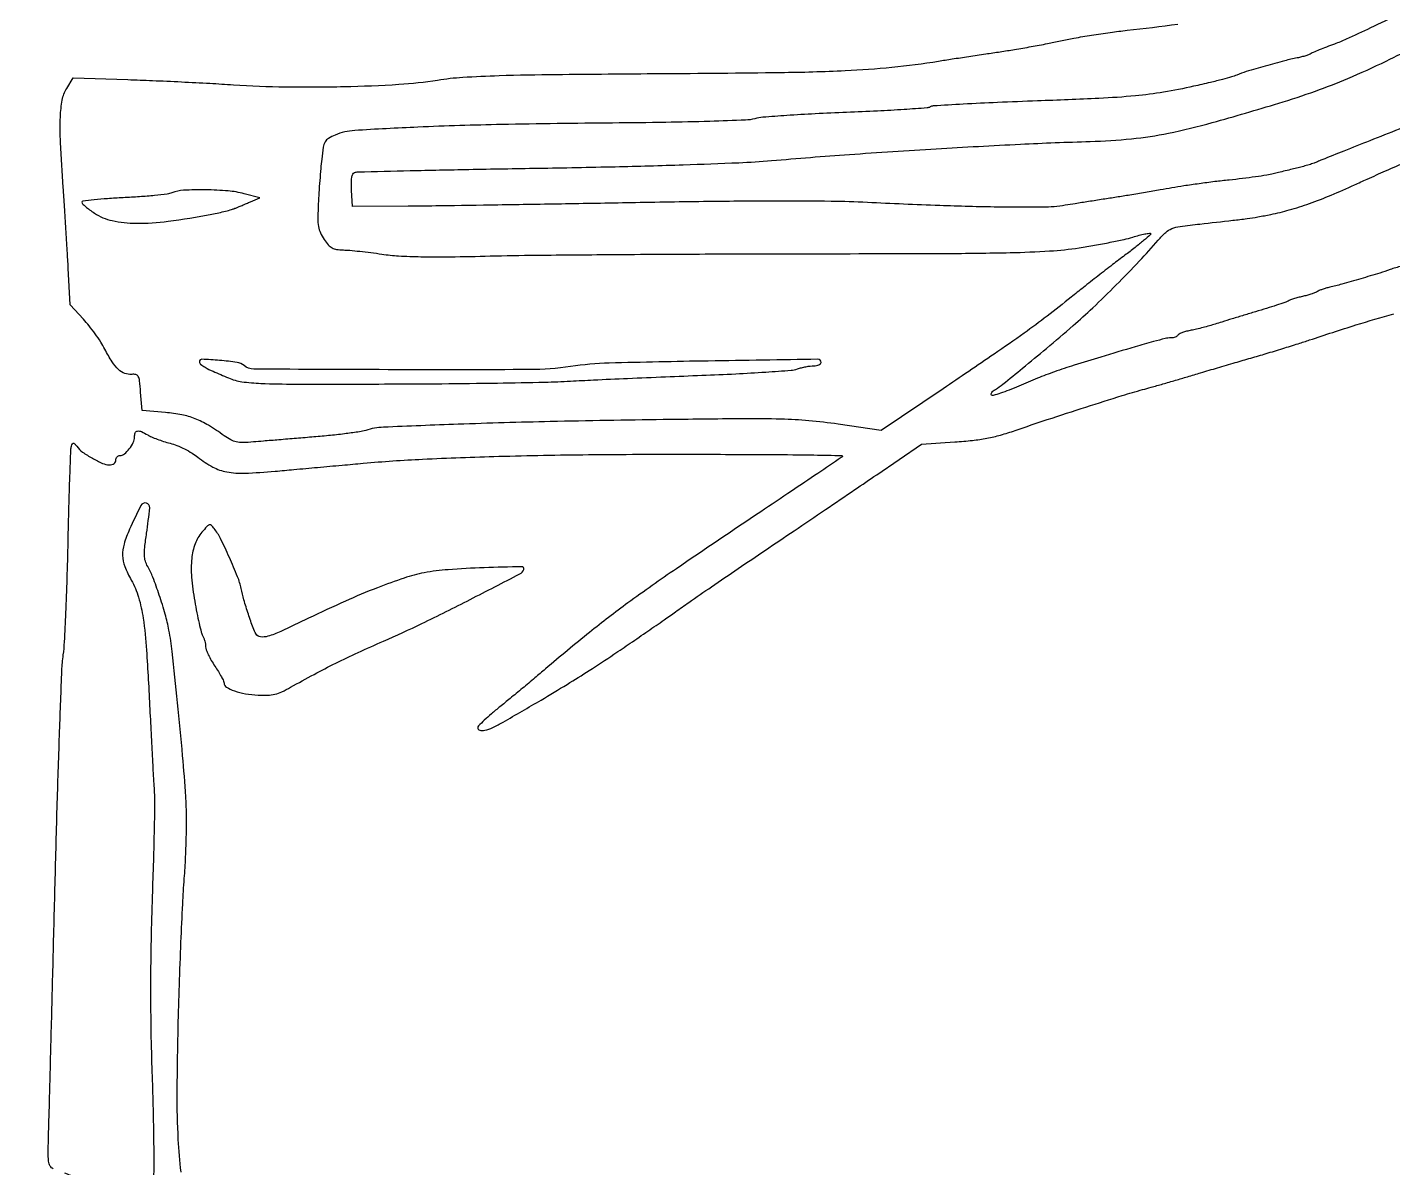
# Model space of a CAD drawing. Extents: x 30 to 2857, y 155 to 3618.
# Drawn here: x 1158.3 to 1599.9, y 1799.7 to 2168.4 of the extents above; entities that cross this region are included whole.
import ezdxf

# ---------------------------------------------------------------- set-up
doc = ezdxf.new("R2010")
doc.units = 0

msp = doc.modelspace()

# ---------------------------------------------------------------- linework, layer by layer
for points in [[(1601.887523, 2172.637321, -0.003276), (1592.665812, 2168.217726, -0.002859), (1584.838946, 2164.584019, -0.02074), (1581, 2163.017393, 0.004538), (1578.437567, 2162.067311, 0.005949), (1576.115625, 2161.150559, 0.004451), (1574.190802, 2160.343932, 0.054898), (1573.5, 2159.952594, -0.066921), (1572.899731, 2159.631286, -0.013904), (1571.765625, 2159.242804, -0.01437), (1570.413279, 2158.863467, -0.013123), (1569, 2158.549666, 0.01644), (1564.934654, 2157.618676, 0.004662), (1558.676502, 2155.90468, 0.004039), (1552.51206, 2154.100457, 0.02684), (1549.5, 2153.012985, -0.029102), (1547.769217, 2152.396935, -0.007221), (1544.867648, 2151.596014, -0.005823), (1540.898223, 2150.611007, -0.0024), (1535.5, 2149.365316, -0.014276), (1525.772055, 2147.459725, -0.017869), (1516.652289, 2146.275268, -0.011739), (1504.892278, 2145.45138, -0.002694), (1485, 2144.633761, 0.001985), (1472.071139, 2144.120712, 0.003133), (1460.984051, 2143.567041, 0.000788), (1451.310079, 2143.007862, 0.124994), (1450.286131, 2142.682107, -0.12226), (1449.281695, 2142.356592, -0.001268), (1441.85416, 2141.854098, -0.003978), (1433.257285, 2141.363039, -0.002562), (1423.286131, 2140.924242, 0.003192), (1413.124008, 2140.46421, 0.004289), (1403.924927, 2139.909737, 0.002979), (1396.227225, 2139.33334, 0.045), (1393.585961, 2138.878213, -0.055577), (1390.573554, 2138.424356, -0.002049), (1379.042537, 2138.027538, -0.003503), (1364.812024, 2137.695977, -0.001989), (1347.585961, 2137.483909, 0.002661), (1311.710469, 2136.994073, 0.006082), (1284.666923, 2136.15172, 0.00461), (1264.209015, 2135.076228, 0.084021), (1257.872936, 2133.596745, 0.035773), (1255.709937, 2132.501947, 0.131757), (1254.65376, 2131.409942, 0.087958), (1254.065526, 2129.699583, 0.010945), (1253.538616, 2125.787946, 0.006064), (1253.239334, 2122.80147, 0.002899), (1252.923583, 2118.957335, 0.002873), (1252.640142, 2114.938494, 0.004089), (1252.438053, 2111.364684, 0.009012), (1252.296334, 2106.686507, 0.043518), (1252.494774, 2104.035702, 0.066587), (1253.106098, 2102.021565, 0.04145), (1254.314011, 2099.864684, 0.030634), (1255.683291, 2098.080624, 0.088238), (1256.892549, 2097.104914, 0.089736), (1258.351963, 2096.614952, 0.032391), (1260.541639, 2096.439073, -0.017713), (1262.620648, 2096.333341, -0.005067), (1265.833866, 2096.022726, -0.005094), (1269.454901, 2095.598262, -0.005388), (1272.99918, 2095.107279, 0.022561), (1278.426729, 2094.544538, 0.010191), (1285.576957, 2094.274011, 0.007568), (1295.037597, 2094.252249, 0.003021), (1307.99918, 2094.496967, -0.00368), (1322.854079, 2094.757848, -0.000758), (1349.040384, 2094.985234, -0.000797), (1379.460002, 2095.154724, -0.000751), (1410.5, 2095.231564, 0.000596), (1455.224721, 2095.328428, 0.004601), (1476.153723, 2095.5913, 0.009871), (1488.937144, 2096.122167, 0.022756), (1498.5, 2097.146896, 0.005766), (1503.483405, 2097.970477, 0.005474), (1508.533633, 2098.92218, 0.005442), (1512.980957, 2099.861241, 0.019192), (1515.805985, 2100.604775, -0.009611), (1517.872505, 2101.191227, -0.014683), (1519.687571, 2101.612256, -0.009153), (1521.190873, 2101.886218, -0.241368), (1521.568938, 2101.764395, -0.434399), (1521.557594, 2101.432925, -0.003419), (1519.317554, 2099.507004, -0.009224), (1516.590464, 2097.279731, -0.005474), (1513.262953, 2094.721357, 0.002823), (1509.285896, 2091.696991, 0.001646), (1504.548745, 2088.027336, 0.001645), (1499.828738, 2084.321, 0.002785), (1495.902988, 2081.181724, -0.006667), (1488.118666, 2075.055379, -0.008235), (1480.697503, 2069.564915, -0.005419), (1470.993957, 2062.787862, -0.001252), (1454.5, 2051.592726), (1434.5, 2038.090919), (1420.5, 2040.122539, 0.013441), (1411.055559, 2041.234809, 0.016126), (1402.122235, 2041.754425, 0.00858), (1389.578409, 2041.863463, 0.00124), (1364, 2041.583444, 0.001994), (1327.466684, 2040.947159, 0.003636), (1297.651855, 2040.092006, 0.001974), (1273.503422, 2039.12812, 0.065095), (1267.781315, 2038.123204, -0.038977), (1265.772239, 2037.66139, -0.005308), (1261.498261, 2037.070382, -0.006082), (1256.409332, 2036.484473, -0.005101), (1251, 2035.983966, 0.0001), (1245.391412, 2035.521547, 0.000096), (1239.703125, 2035.050315, 0.000095), (1234.684764, 2034.632655, 0.000346), (1231.5, 2034.364775, -0.014933), (1228.044526, 2034.175423, -0.058742), (1225.924331, 2034.372036, -0.072889), (1224.145117, 2035.032284, -0.03136), (1222, 2036.38782, 0.020394), (1216.909474, 2039.762958, 0.042119), (1212.635489, 2041.883196, 0.045554), (1208.289337, 2043.157808, 0.028268), (1203.018916, 2043.888214), (1195.5, 2044.5), (1195, 2050.5, 0.007812), (1194.635608, 2054.177495, 0.08883), (1194.217518, 2055.570488, 0.223352), (1193.465768, 2056.156975, 0.083451), (1192.095886, 2056.234483, -0.118784), (1189.867914, 2056.517753, -0.097839), (1187.829909, 2057.789757, -0.063389), (1185.77248, 2060.276772, -0.021362), (1183.422295, 2064.364164, 0.022519), (1182.093714, 2066.662488, 0.01258), (1180.28417, 2069.339978, 0.01253), (1178.314629, 2071.960347, 0.019856), (1176.485763, 2074.09108), (1172.217157, 2078.682159), (1171.58555, 2090.59108, 0.001435), (1171.273957, 2096.163746, 0.000733), (1170.852492, 2103.157282, 0.000728), (1170.397113, 2110.362695, 0.001095), (1169.976971, 2116.646476, -0.004565), (1169.107502, 2131.163377, -0.021521), (1169.043595, 2139.508512, -0.038203), (1169.651568, 2144.92658, -0.09162), (1171.110651, 2148.679037), (1173.221301, 2152.094141), (1190.860651, 2151.529069, -0.002578), (1198.81167, 2151.233311, -0.001589), (1208.165316, 2150.807296, -0.001593), (1217.410611, 2150.327254, -0.002854), (1225, 2149.865476, 0.013159), (1241.822456, 2149.189494, 0.00925), (1260.76862, 2149.277682, 0.009189), (1278.510341, 2150.014937, 0.025033), (1291, 2151.393902, -0.024288), (1299.147407, 2152.30573, -0.008478), (1310.935994, 2152.847564, -0.004755), (1329.34079, 2153.205824, -0.000895), (1363, 2153.4806, 0.001479), (1401.875659, 2153.843391, 0.008121), (1422.848119, 2154.441932, 0.014217), (1437.930329, 2155.54803, 0.014009), (1453, 2157.512942, -0.00116), (1457.388656, 2158.200277, -0.000634), (1462.775014, 2159.024083, -0.000631), (1468.250349, 2159.84733, -0.001005), (1472.936219, 2160.536205, 0.005338), (1477.591339, 2161.261825, 0.003443), (1482.969284, 2162.197124, 0.00346), (1488.216246, 2163.184451, 0.006512), (1492.436219, 2164.066011, -0.010718), (1496.792131, 2164.937798, -0.004905), (1502.509389, 2165.897344, -0.004855), (1508.551661, 2166.790551, -0.006676), (1514, 2167.467975, 0.006155), (1530.340518, 2169.482391, 0.009423)], [(1611.60393, 2139.304674, -0.0003), (1602, 2135.517096, 0.00043), (1592.46692, 2131.7546, 0.000635), (1584.109375, 2128.435459, 0.000283), (1576.978435, 2125.588281, 0.012472), (1575.5, 2124.953799, -0.024691), (1574.447997, 2124.532446, -0.007803), (1572.839063, 2124.00643, -0.007771), (1571.023818, 2123.474935, -0.008555), (1569.25, 2123.017879, 0.000667), (1567.350067, 2122.560163, 0.000428), (1565.146875, 2122.02428, 0.00043), (1562.991162, 2121.496023, 0.000808), (1561.25, 2121.064777, -0.021334), (1559.154785, 2120.636248, -0.004675), (1555.517188, 2120.087471, -0.004859), (1551.294925, 2119.532604, -0.004649), (1547, 2119.051067, 0.004985), (1542.395702, 2118.531705, 0.003523), (1537.234375, 2117.860386, 0.003555), (1532.30972, 2117.148822, 0.007489), (1528.5, 2116.512155, -0.002441), (1524.723399, 2115.841758, -0.0012), (1519.9125, 2115.023851, -0.001191), (1514.912226, 2114.198334, -0.001735), (1510.5, 2113.496397, 0.000309), (1506.195414, 2112.824161, 0.000243), (1501.528125, 2112.090002, 0.000245), (1497.187715, 2111.402919, 0.000603), (1494, 2110.892757, -0.037616), (1486.681752, 2110.271379, -0.005905), (1472.203247, 2110.304697, -0.005746), (1453.381518, 2110.786701, -0.003021), (1430, 2111.795932, 0.00933), (1418.276496, 2112.153821, 0.003202), (1401.291719, 2112.246438, 0.002765), (1380.17101, 2112.109537, 0.001641), (1355, 2111.724533, -0.000386), (1332.431821, 2111.322682, -0.000422), (1310.515625, 2110.967883, -0.000395), (1291.757186, 2110.694844, -0.002098), (1281.5, 2110.596693), (1263.5, 2110.5), (1263.197353, 2115.761182, -0.015172), (1263.131723, 2118.180639, -0.042422), (1263.280764, 2119.869598, -0.066209), (1263.627451, 2120.970674, -0.199788), (1264.197353, 2121.490161, -0.08028), (1265.268164, 2121.690058, -0.000169), (1282.154847, 2122.095416, -0.001162), (1301.170681, 2122.501253, -0.000721), (1323.5, 2122.893695, 0.001663), (1348.456516, 2123.379355, 0.002418), (1370.465956, 2123.987412, 0.002524), (1388.387415, 2124.659869, 0.01096), (1399, 2125.345029, -0.00384), (1424.168123, 2127.330092, -0.002773), (1452.260723, 2129.172292, -0.002807), (1479.523044, 2130.654701, -0.004985), (1502, 2131.525853, 0.018122), (1515.398816, 2132.398107, 0.024739), (1527.359204, 2134.21449, 0.018292), (1541.516157, 2137.630405, 0.005359), (1563, 2143.902758, 0.011443), (1574.862974, 2147.803289, 0.015728), (1585.321551, 2151.883894, 0.011399), (1597.74232, 2157.524086, 0.003147), (1617, 2166.953856, -0.002964)], [(1602.706977, 2091.177096, 0.036526), (1599, 2090.087015, -0.015872), (1595.700292, 2088.966804, -0.002951), (1589.563748, 2087.138005, -0.003165), (1583.366812, 2085.373442, -0.01232), (1579.5, 2084.400747, 0.014813), (1578.278138, 2084.086905, 0.015196), (1577.0875, 2083.703628, 0.015106), (1576.076974, 2083.309316, 0.059847), (1575.5, 2082.977585, -0.065975), (1574.900768, 2082.642723, -0.01401), (1573.775267, 2082.232124, -0.01443), (1572.433534, 2081.827442, -0.01327), (1571.032823, 2081.488317, 0.011447), (1569.592978, 2081.14527, 0.010625), (1568.133863, 2080.728798, 0.010674), (1566.852102, 2080.303139, 0.034792), (1566.032823, 2079.945559, -0.037337), (1565.012489, 2079.506388, -0.003174), (1562.306517, 2078.59322, -0.004192), (1559.058736, 2077.550246, -0.003233), (1555.5, 2076.465437, 0.000956), (1551.758754, 2075.343589, 0.00091), (1547.959993, 2074.189026, 0.000902), (1544.606491, 2073.1565, 0.003235), (1542.470187, 2072.479343, -0.00923), (1540.656044, 2071.928153, -0.00589), (1538.528083, 2071.351288, -0.005917), (1536.427758, 2070.834829, -0.010958), (1534.709142, 2070.473257, 0.018738), (1533.240345, 2070.140304, 0.023673), (1531.912992, 2069.718445, 0.022785), (1530.859253, 2069.272157, 0.143737), (1530.429938, 2068.886637, -0.113843), (1530.093235, 2068.546472, -0.04975), (1529.522239, 2068.26045, -0.045722), (1528.828094, 2068.065657, -0.045583), (1528.109392, 2068, 0.058999), (1526.302881, 2067.786091, 0.007675), (1522.538384, 2066.820557, 0.00524), (1516.551918, 2065.119182, 0.000954), (1505.5, 2061.829673, 0.003594), (1496.846127, 2059.168, 0.008727), (1490.510356, 2057.047079, 0.010463), (1484.981032, 2054.956939, 0.007976), (1479.014893, 2052.446561, -0.009438), (1475.82694, 2051.116121, -0.01481), (1473.034614, 2050.106745, -0.008849), (1470.713753, 2049.389955, -0.280067), (1470.161108, 2049.53951, -0.241569), (1470.057136, 2049.892673, -0.101909), (1470.250993, 2050.36313, -0.0688), (1470.717331, 2050.882801, -0.040874), (1471.395463, 2051.367284, 0.034707), (1473.813892, 2053.050505, 0.002461), (1480.194195, 2058.234797, 0.003385), (1487.871187, 2064.623179, 0.002321), (1496.5, 2071.971882, 0.012509), (1502.868241, 2077.729769, 0.006745), (1510.435966, 2085.121172, 0.006723), (1517.918657, 2092.834077, 0.010851), (1524.054321, 2099.620205, -0.027495), (1526.496389, 2102.146856, -0.094987), (1528.418874, 2103.346905, -0.058412), (1531.096179, 2104.036066, -0.006074), (1537.554321, 2104.835098, 0.000585), (1548.178803, 2106.03135, 0.0054), (1552.77689, 2106.604887, 0.010169), (1556.212073, 2107.142462, 0.005203), (1560.5, 2107.949232, 0.021082), (1566.402817, 2109.384609, 0.014767), (1572.920934, 2111.474185, 0.013427), (1579.979177, 2114.18436, 0.010397), (1587.518252, 2117.499326, -0.003568), (1591.595745, 2119.359076, -0.001205), (1597.561611, 2122.01162, -0.001198), (1604.171874, 2124.912707, -0.001375)], [(1166.69271, 1799.399922, -0.198822), (1165.721827, 1800.223854, -0.09126), (1165.234349, 1801.842347, -0.03206), (1165.089682, 1804.955423, -0.003375), (1165.267553, 1812.240599, 0.001193), (1165.495354, 1820.154997, 0.0001), (1166.030391, 1840.580051, 0.000133), (1166.657237, 1864.945269, 0.000103), (1167.327836, 1891.5, -0.001096), (1168.040961, 1917.678356, -0.001572), (1168.796771, 1940.875, -0.000837), (1169.531305, 1960.511356, -0.02452), (1169.971912, 1965.5, 0.020899), (1170.381721, 1969.785702, 0.002617), (1170.832477, 1979.109375, 0.003076), (1171.241846, 1990.191906, 0.002547), (1171.545089, 2002, -0.00147), (1171.813636, 2013.415102, -0.002272), (1172.11944, 2023.275, -0.000698), (1172.435465, 2031.825068, -0.070255), (1172.647591, 2033, -0.02953), (1172.966783, 2033.803956, -0.298057), (1173.258612, 2033.984676, -0.210124), (1173.622408, 2033.813807, -0.016192), (1174.32142, 2032.958345, 0.073712), (1176.226051, 2031.108049, 0.027387), (1179.380499, 2029.090544, 0.026275), (1182.661968, 2027.457737, 0.102652), (1184.868034, 2027, 0.063931), (1185.709218, 2027.107998, 0.089675), (1186.394672, 2027.425894, 0.107507), (1186.840234, 2027.910465, 0.133101), (1187, 2028.5, -0.083837), (1187.096731, 2029.072844, -0.093015), (1187.375342, 2029.559375, -0.100525), (1187.790378, 2029.88473, -0.116645), (1188.277759, 2030, 0.170943), (1189.724777, 2030.509605, 0.056989), (1191.326825, 2032.129958, 0.056117), (1192.585797, 2034.166231, 0.110859), (1193, 2036.011431, -0.098357), (1193.26315, 2037.336213, -0.264452), (1193.994404, 2037.905574, -0.145527), (1195.263761, 2037.720822, -0.029703), (1197.285183, 2036.634953, 0.037417), (1198.470269, 2036.021689, 0.011903), (1200.318148, 2035.285907, 0.011807), (1202.423287, 2034.561279, 0.012889), (1204.5, 2033.95933, -0.032264), (1206.705287, 2033.22643, -0.019687), (1209.20625, 2032.095353, -0.019699), (1211.606166, 2030.773371, -0.032766), (1213.5, 2029.454258, 0.045255), (1218.329529, 2026.266212, 0.078351), (1222.858963, 2024.681171, 0.054963), (1228.689913, 2024.269841, 0.012966), (1238.448464, 2024.908181, -0.000171), (1244.555625, 2025.464916, -0.000087), (1252.219236, 2026.159552, -0.000087), (1260.114797, 2026.872442, -0.00013), (1267, 2027.491092, -0.010444), (1286.148524, 2028.804118, -0.005), (1310.783696, 2029.730277, -0.004398), (1339.76721, 2030.274724, -0.00306), (1372.5, 2030.401304, -0.000518), (1399.078007, 2030.313895, -0.003209), (1412.725642, 2030.167278, -0.001622), (1421.699161, 2029.984146, -0.672496), (1421.862543, 2029.554122, -0.039234), (1421.550643, 2029.306304, -0.000037), (1413.968997, 2024.198041, -0.000383), (1405.494351, 2018.498469, -0.000235), (1395.5, 2011.794776, 0.001823), (1368.252212, 1993.392689, 0.008262), (1352.586281, 1982.346058, 0.011921), (1340.170249, 1972.818282, 0.007248), (1325.934251, 1961, -0.002266), (1322.503056, 1958.093296, -0.001416), (1318.45988, 1954.718992, -0.001421), (1314.457103, 1951.41676, -0.002587), (1311.16576, 1948.745504, 0.007883), (1308.419782, 1946.468201, 0.01185), (1306.104942, 1944.388961, 0.006802), (1304.247635, 1942.591106, 0.199604), (1304, 1941.995504, 0.348832), (1304.64184, 1941.187468, 0.110852), (1306.288819, 1941.175185, 0.055327), (1308.893363, 1942.049547, 0.02267), (1312.206459, 1943.773359, 0.001586), (1324.480391, 1950.936245, 0.004607), (1332.903932, 1955.993008, 0.005807), (1340.081103, 1960.507535, 0.004166), (1348, 1965.711899, 0.001851), (1353.335283, 1969.310965, 0.001501), (1359.03125, 1973.209152, 0.001516), (1364.261063, 1976.834845, 0.003935), (1368, 1979.487775, -0.004883), (1372.211081, 1982.463727, -0.001034), (1379.6125, 1987.564015, -0.001083), (1388.218731, 1993.440944, -0.001028), (1397, 1999.383198, 0.000394), (1406.292787, 2005.654424, 0.000302), (1416.44375, 2012.525357, 0.000305), (1425.938531, 2018.968939, 0.000722), (1433, 2023.782368), (1447.5, 2033.696927), (1458.306708, 2034.383689, 0.011564), (1463.952863, 2034.87382, 0.019499), (1468.653109, 2035.57799, 0.020804), (1473.064264, 2036.607595, 0.015787), (1477.806708, 2038.087482, -0.003775), (1488.176681, 2041.598904, -0.002197), (1500.671582, 2045.664165, -0.001938), (1512.424886, 2049.380951, -0.009915), (1519, 2051.290017, 0.003256), (1521.729514, 2052.043261, 0.001237), (1525.528125, 2053.128362, 0.001225), (1529.651242, 2054.328148, 0.001498), (1533.5, 2055.470871, -0.000944), (1537.764954, 2056.742313, -0.000455), (1543.234375, 2058.356173, -0.000451), (1548.940157, 2060.028542, -0.000647), (1554, 2061.499528, 0.002332), (1558.952028, 2062.957281, 0.001813), (1564.325, 2064.587465, 0.001833), (1569.323228, 2066.143835, 0.004441), (1573, 2067.339528, -0.005046), (1587.984484, 2072.192441, -0.009296), (1600.282797, 2075.789127, -0.010999)], [(1208.0796, 1798.317264, -0.018442), (1207.162528, 1808.893203, -0.013627), (1206.828794, 1823.813964, -0.004778), (1207.138548, 1845.256582, -0.002241), (1207.522989, 1858.750731, -0.002057), (1208.037927, 1872.632819, -0.002054), (1208.599167, 1885.014346, -0.006765), (1209.113388, 1893.17429, 0.007619), (1209.544012, 1900.198915, 0.006842), (1209.779631, 1907.490177, 0.007099), (1209.809626, 1914.272388, 0.013868), (1209.606901, 1919.67429, 0.006085), (1208.580591, 1932.90492, 0.002817), (1206.940827, 1950.073795, 0.002036), (1205.197672, 1966.626117, 0.020423), (1204.159936, 1973.5, 0.021146), (1202.93252, 1978.673066, 0.011811), (1201.026778, 1984.858575, 0.011152), (1198.951956, 1990.635793, 0.041497), (1197.271834, 1994.113534, -0.061357), (1196.513499, 1995.856274, -0.063891), (1196.214334, 1997.707033, -0.037016), (1196.321466, 2000.296462, -0.007461), (1196.920542, 2004.869165, 0.011746), (1197.927354, 2013.10115, 0.377763), (1196.834975, 2014.617869, 0.344974), (1195.052791, 2013.778553, 0.011111), (1191.411915, 2006.12557, 0.032717), (1189.636844, 2001.358065, 0.081468), (1189.161756, 1997.679483, 0.083894), (1189.891564, 1994.107367, 0.036235), (1191.972782, 1989.702223, -0.056229), (1194.325526, 1984.160129, -0.036635), (1195.816209, 1977.362919, -0.019711), (1196.884588, 1967.050794, -0.003651), (1197.96243, 1948, 0.000522), (1198.412395, 1939.054693, 0.000661), (1198.847852, 1930.7875, 0.00052), (1199.229481, 1923.853819, 0.005382), (1199.420365, 1921, -0.023026), (1199.514943, 1917.999214, -0.001503), (1199.362376, 1909.303125, -0.002182), (1199.104047, 1898.935826, -0.001626), (1198.731909, 1887.5, 0.004244), (1198.346621, 1873.388168, 0.004131), (1198.196385, 1859.144571, 0.004211), (1198.281947, 1845.202911, 0.004954), (1198.605049, 1832, -0.002123), (1198.929217, 1821.243985, -0.002346), (1199.149748, 1810.839013, -0.002177), (1199.257649, 1801.954341, -0.012053), (1199.179674, 1797.175363)], [(1177.145717, 1795.166979, 0.000001), (1175.220404, 1795.980189, 0.000001), (1173.27718, 1796.800956, 0.000001), (1171.56908, 1797.522405, 0.000003), (1170.5, 1797.973942, 0.006258)]]:
    msp.add_lwpolyline(points, format="xyb")
for points in [[(1205.126362, 2114.923101, -0.06431), (1203.55876, 2114.518974, -0.005787), (1199.520674, 2114.063628, -0.007448), (1194.672514, 2113.646539, -0.00575), (1189.376362, 2113.331456, 0.005808), (1184.247515, 2113.025732, 0.009618), (1179.929306, 2112.634342, 0.003671), (1176.308769, 2112.20891, 0.378255), (1176, 2111.859157, 0.201292), (1176.18987, 2111.406637, 0.015354), (1177.183504, 2110.489213, 0.019194), (1178.485448, 2109.443999, 0.013367), (1180.02895, 2108.362144, 0.093715), (1185.810914, 2105.933094, 0.050507), (1193.519351, 2105.082451, 0.035579), (1203.841274, 2105.724765, 0.013759), (1218, 2108.021193, 0.007213), (1220.252341, 2108.484177, 0.007393), (1222.471875, 2109.008417, 0.007203), (1224.383677, 2109.519319, 0.030621), (1225.5, 2109.91014, 0.000141), (1226.476041, 2110.32081, 0.000059), (1227.79375, 2110.875858, 0.000058), (1229.205004, 2111.470697, 0.000075), (1230.5, 2112.01694), (1233.5, 2113.282904), (1228.5, 2114.622162, 0.044783), (1223.294062, 2115.527599, 0.017457), (1215.992151, 2115.876782, 0.015571), (1208.898783, 2115.747209, 0.083027)], [(1214, 2060.30589, 0.225877), (1214.395305, 2059.47549, 0.043156), (1215.816652, 2058.511539, 0.023176), (1218.408561, 2057.216582, 0.004136), (1223.377118, 2055.064619, 0.064846), (1227.717819, 2053.858886, 0.025705), (1233.893703, 2053.301338, 0.00951), (1244.898428, 2053.085451, 0.000766), (1273.877118, 2053.112579, 0.001546), (1292.407187, 2053.215611, 0.001701), (1310.357653, 2053.431996, 0.001583), (1325.697333, 2053.717678, 0.00862), (1334, 2054.041868, -0.002256), (1341.446593, 2054.427602, -0.000731), (1352.465625, 2054.932409, -0.000729), (1364.716672, 2055.457821, -0.000819), (1376.5, 2055.926629, 0.002958), (1387.438263, 2056.408678, 0.00424), (1397.126647, 2056.975472, 0.002332), (1405.298302, 2057.561388, 0.064268), (1407.399223, 2057.99734, -0.020936), (1408.681074, 2058.381392, -0.015131), (1410.13734, 2058.705469, -0.015329), (1411.542288, 2058.929394, -0.03186), (1412.649223, 2059, 0.044154), (1413.549105, 2059.079623, 0.063964), (1414.309459, 2059.318379, 0.083771), (1414.823768, 2059.669606, 0.203876), (1415, 2060.083845, 0.418482), (1413.976117, 2061.092935, 0.000417), (1378.509224, 2060.547146, 0.002624), (1346.546022, 2059.860776, 0.030022), (1334, 2058.769735, -0.035585), (1320.804178, 2057.769823, -0.001828), (1277.968897, 2057.734122, -0.000481), (1231.603759, 2057.909576, -0.173711), (1228.418322, 2059.067786, 0.137037), (1226.156815, 2060.078652, 0.015578), (1220.541587, 2060.737588, 0.010974), (1214.830058, 2061.101983, 0.4265)], [(1214.781829, 2005.152566, 0.086962), (1212.614704, 2001.419876, 0.062403), (1211.522802, 1996.711654, 0.047132), (1211.468313, 1990.688637, 0.021574), (1212.474814, 1982.886179, 0.00618), (1213.16657, 1979.164832, 0.00784), (1213.901577, 1975.747114, 0.006342), (1214.596676, 1972.909098, 0.062021), (1215.049922, 1971.763569, -0.036927), (1215.413974, 1970.96308, -0.023741), (1215.720915, 1969.989932, -0.023848), (1215.931574, 1969.00339, -0.040694), (1216, 1968.164049, 0.091636), (1216.183534, 1967.171029, 0.019699), (1216.875905, 1965.555602, 0.019946), (1217.840369, 1963.721863, 0.017866), (1218.981803, 1961.900481, -0.010355), (1220.125071, 1960.135645, -0.013502), (1221.093046, 1958.472605, -0.01111), (1221.826175, 1957.05713, -0.110186), (1221.981803, 1956.410515, 0.259396), (1222.735721, 1955.106816, 0.04963), (1225.302623, 1953.899278, 0.042459), (1228.87485, 1952.965551, 0.02998), (1233, 1952.506372, 0.023268), (1236.057631, 1952.492956, 0.04911), (1238.403909, 1952.824268, 0.047991), (1240.674067, 1953.612851, 0.021289), (1243.5, 1955.058332, -0.005875), (1251.06715, 1959.228043, -0.007735), (1258.070391, 1962.842124, -0.007593), (1265.285152, 1966.289553, -0.005341), (1273.5, 1969.956972, 0.010663), (1285.955362, 1975.677297, 0.005297), (1301.507221, 1983.430026, 0.001163), (1317.579407, 1991.703092, 0.189608), (1318.866978, 1993.176083, 0.526201), (1318.236725, 1994.049247, 0.002862), (1306.038244, 1993.696462, 0.00935), (1294.436797, 1993.077103, 0.029133), (1286.680797, 1992.060856, 0.0333), (1280.195645, 1990.369582, 0.013219), (1271.540828, 1987.228735, 0.011403), (1261.188644, 1982.884044, 0.007177), (1249.291101, 1977.36233, -0.004022), (1240.284524, 1973.113036, -0.035019), (1236.149441, 1971.543436, -0.100925), (1233.804167, 1971.327999, -0.228702), (1232.331052, 1972.25, -0.054038), (1231.354879, 1974.250775, -0.007246), (1229.827511, 1978.688856, -0.009053), (1228.388169, 1983.360772, -0.019749), (1227.492737, 1987, 0.045147), (1226.355384, 1990.783759, 0.009922), (1223.696735, 1997.035903, 0.009675), (1220.800633, 2003.167454, 0.049321), (1218.802119, 2006.360972, 0.043568), (1217.871047, 2007.370849, 0.263582), (1217.202168, 2007.522851, 0.135692), (1216.435745, 2007.040501, 0.009958)]]:
    msp.add_lwpolyline(points, format="xyb", close=True)

doc.saveas('drawing.dxf')
